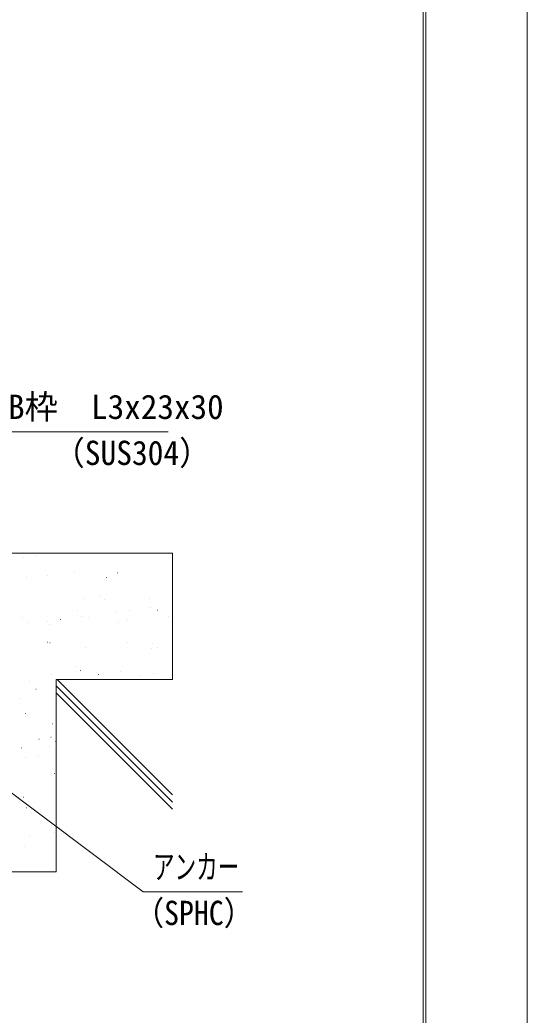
# Model space of a CAD drawing. Units: millimetres, scale not verified. Extents: x -1050 to 1050, y -742 to 742.
# Drawn here: x 799.5 to 1050, y -491.7 to 0 of the extents above; entities that cross this region are included whole.
import ezdxf
from ezdxf.enums import TextEntityAlignment as Align

# ---------------------------------------------------------------- set-up
doc = ezdxf.new("R2010")
doc.units = ezdxf.units.MM
doc.header["$LTSCALE"] = 5
doc.linetypes.add('DOUBLE_CHAIN1', pattern=[8.8, 5, -1, 0.6, -0.6, 0.6, -1])
for name, color, linetype, lineweight in [('0-0_7-図\u3000枠', 4, 'Continuous', 9), ('0-1_寸法注釈', 2, 'Continuous', 9), ('0-3_DEFPOINTS', 134, 'Continuous', 9), ('0-5_ハッチング', 4, 'Continuous', 9), ('0-6_想像線', 134, 'DOUBLE_CHAIN1', 9)]:
    doc.layers.add(name, color=color, linetype=linetype, lineweight=lineweight)
doc.styles.add('ＭＳ ゴシック', font='')
doc.styles.get('ＭＳ ゴシック').set_extended_font_data('MS Gothic')

msp = doc.modelspace()

# ---------------------------------------------------------------- linework, layer by layer
at = {"layer": '0-0_7-図\u3000枠'}
msp.add_line((998.75, -691.25), (998.75, 691.25), dxfattribs=at)
msp.add_lwpolyline([(-975, 692.5), (1000, 692.5), (1000, -692.5)], dxfattribs=at)
at = {"layer": '0-1_寸法注釈'}
for points in [[(872.764, -203.5), (789.413, -203.5), (713.089, -271.299)], [(909.521, -430.768), (860.467, -430.768), (761.401, -356.577)]]:
    msp.add_lwpolyline(points, dxfattribs=at)
at = {"layer": '0-3_DEFPOINTS'}
msp.add_lwpolyline([(-1050, -742.5), (-1050, 742.5), (1050, 742.5), (1050, -742.5)], close=True, dxfattribs=at)
at = {"layer": '0-5_ハッチング'}
for p, q in [((807.898, -264.949), (807.948, -264.949)), ((818.223, -263.589), (818.273, -263.589)), ((819.118, -263.471), (819.168, -263.471)), ((827.605, -263.471), (827.655, -263.471)), ((860.296, -263.471), (860.346, -263.471)), ((860.296, -263.471), (860.346, -263.471)), ((801.288, -265.819), (801.338, -265.819)), ((813.278, -274.465), (813.328, -274.465)), ((826.478, -272.749), (826.528, -272.749)), ((847.579, -273.229), (847.629, -273.229)), ((874.838, -271.018), (874.888, -271.018)), ((802.793, -275.656), (802.843, -275.656)), ((842.342, -275.584), (842.392, -275.584)), ((874.838, -277.398), (874.888, -277.398)), ((839.119, -284.332), (839.169, -284.332)), ((831.206, -285.793), (831.256, -285.793)), ((841.46, -286.477), (841.51, -286.477)), ((863.694, -285.948), (863.744, -285.948)), ((874.838, -289.018), (874.888, -289.018)), ((827.964, -291.691), (828.014, -291.691)), ((829.932, -294.93), (829.982, -294.93)), ((847.183, -292.659), (847.233, -292.659)), ((853.793, -291.789), (853.843, -291.789)), ((864.118, -290.429), (864.168, -290.429)), ((867.513, -291.619), (867.563, -291.619)), ((872.869, -295.031), (872.919, -295.031)), ((800.941, -295.478), (800.991, -295.478)), ((803.282, -297.623), (803.332, -297.623)), ((812.997, -297.159), (813.047, -297.159)), ((814.078, -298.936), (814.128, -298.936)), ((819.607, -296.289), (819.657, -296.289)), ((833.319, -295.103), (833.369, -295.103)), ((848.379, -297.7), (848.429, -297.7)), ((852.508, -296.601), (852.558, -296.601)), ((874.838, -296.285), (874.888, -296.285)), ((874.838, -302.482), (874.888, -302.482)), ((813.05, -307.458), (813.1, -307.458)), ((814.331, -307.748), (814.381, -307.748)), ((852.599, -307.386), (852.649, -307.386)), ((865.149, -308.184), (865.199, -308.184)), ((832.006, -310.263), (832.056, -310.263)), ((864.494, -310.419), (864.544, -310.419)), ((867.49, -310.329), (867.54, -310.329)), ((826.971, -319.331), (827.021, -319.331)), ((874.838, -317.062), (874.888, -317.062)), ((814.878, -323.406), (814.928, -323.406)), ((829.312, -321.476), (829.362, -321.476)), ((838.221, -323.493), (838.271, -323.493)), ((849.179, -322.171), (849.229, -322.171)), ((858.892, -324), (858.942, -324)), ((865.502, -323.129), (865.552, -323.129)), ((874.838, -321.9), (874.888, -321.9)), ((874.838, -321.9), (874.888, -321.9)), ((804.027, -326.977), (804.077, -326.977)), ((817.338, -328.971), (874.838, -386.471)), ((817.873, -325.971), (874.838, -382.936)), ((834.218, -325.971), (834.268, -325.971)), ((842.111, -325.971), (842.161, -325.971)), ((842.111, -325.971), (842.161, -325.971)), ((807.456, -330.771), (807.506, -330.771)), ((817.338, -329.47), (817.388, -329.47)), ((817.338, -332.507), (874.838, -390.007)), ((799.563, -335.158), (799.613, -335.158)), ((817.338, -335.457), (817.388, -335.457)), ((802.183, -342.747), (802.233, -342.747)), ((815.678, -347.877), (815.728, -347.877)), ((817.338, -346.604), (817.388, -346.604)), ((808.928, -355.367), (808.978, -355.367)), ((814.283, -358.779), (814.333, -358.779)), ((814.824, -354.33), (814.874, -354.33)), ((817.165, -356.475), (817.215, -356.475)), ((817.338, -356.633), (817.388, -356.633)), ((800.363, -359.629), (800.413, -359.629)), ((808.841, -363.471), (808.891, -363.471)), ((817.338, -360.725), (817.388, -360.725)), ((817.338, -362.352), (817.388, -362.352)), ((817.338, -362.352), (817.388, -362.352)), ((802.23, -364.341), (802.28, -364.341)), ((816.478, -372.348), (816.528, -372.348)), ((817.338, -371.688), (817.388, -371.688)), ((801.163, -384.099), (801.213, -384.099)), ((802.676, -389.329), (802.726, -389.329)), ((805.017, -391.474), (805.067, -391.474)), ((813.94, -395.682), (813.99, -395.682)), ((817.278, -396.818), (817.328, -396.818)), ((817.338, -396.773), (817.388, -396.773)), ((804.271, -402.936), (804.321, -402.936)), ((816.066, -401.598), (816.116, -401.598)), ((801.963, -408.57), (802.013, -408.57))]:
    msp.add_line(p, q, dxfattribs=at)
msp.add_lwpolyline([(758.221, -353.605), (760.598, -355.982), (756.532, -360.047), (756.088, -359.603), (756.088, -420.971), (817.338, -420.971), (817.338, -325.971), (874.838, -325.971), (874.838, -263.471), (712.338, -263.471)], dxfattribs=at)
at = {"layer": '0-6_想像線'}
for p, q in [((874.838, -263.471), (712.338, -263.471)), ((817.338, -325.971), (817.338, -420.971)), ((874.838, -325.971), (817.338, -325.971)), ((817.338, -420.971), (699.838, -420.971))]:
    msp.add_line(p, q, dxfattribs=at)

# ---------------------------------------------------------------- texts
at = {"layer": '0-1_寸法注釈', "color": 7, "style": 'ＭＳ ゴシック'}
msp.add_text('B枠\u3000L3x23x30', height=12.03, dxfattribs=at).set_placement((793.667, -200.813), align=Align.BOTTOM_LEFT)
for s, width, p in [('（SUS304）', 0.95, (815.984, -223.55)), ('アンカー', 0.65, (865.245, -428.081)), ('（SPHC）', 0.9, (855.971, -450.87))]:
    msp.add_text(s, height=12.02, dxfattribs=dict(at, width=width)).set_placement(p, align=Align.BOTTOM_LEFT)

doc.saveas('drawing.dxf')
